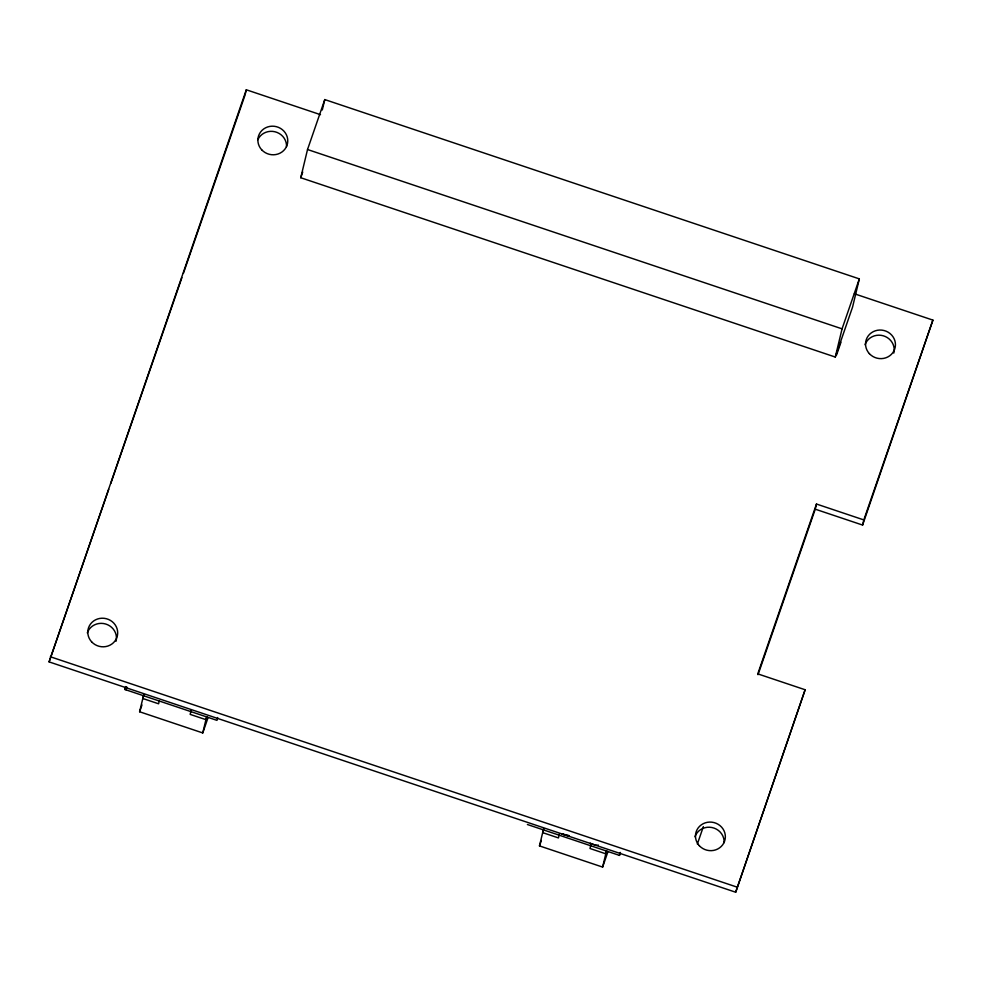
<?xml version="1.0" encoding="UTF-8"?>
<svg xmlns="http://www.w3.org/2000/svg" width="982" height="982" viewBox="0 0 982 982"><rect width="100%" height="100%" fill="white"/><g stroke="black" fill="none" stroke-linecap="round" stroke-linejoin="round"><path stroke-width="1.47" d="M816.484 504.036L815.244 509.179L862.601 525.063L863.829 519.92L816.484 504.036L757.773 673.873L805.13 689.757L735.69 892.221L49.1 661.893L246.31 89.779L320.5 114.673M245.377 93.646L246.31 89.779M217.66 717.535L216.985 720.371L124.91 689.487L125.598 686.639M126.15 689.904L126.838 687.056M207.939 717.952L202.758 732.94L139.616 711.766L143.765 694.507M159.28 700.939L158.593 703.787L142.807 698.497L143.802 695.6M300.75 177.73L307.526 149.522L324.784 99.575L859.336 278.888L852.56 307.096L835.289 357.043L300.75 177.73L302.726 172.022M322.292 109.959L324.784 99.575M191.122 710.391L190.164 714.38L205.938 719.671L206.944 716.786M202.758 732.94L206.576 717.02M607.797 852.094L602.617 867.081L539.474 845.907L543.623 828.648M559.409 833.939L558.451 837.928L542.665 832.626L543.66 829.741M564.294 834.896L561.839 833.718L569.143 835.78M566.823 835.559L569.179 835.621M590.968 844.532L590.01 848.509L605.796 853.812L606.802 850.915M592.477 844.176C585.309 841.169 596.295 846.361 598.296 845.036M602.617 867.081L606.434 851.149M527.395 824.512L619.47 855.396L620.145 852.548M835.289 357.043L842.065 328.847L859.336 278.888M735.69 892.221L805.13 689.757M854.352 293.765L932.9 320.107L862.601 525.063M49.1 661.893L108.744 489.331M110.745 483.537L181.915 277.636M183.425 273.278L245.07 94.923M124.91 689.487L125.905 686.602M139.616 711.766L141.973 704.953M539.474 845.907L541.364 840.457M619.47 855.396L620.464 852.499M836.529 355.054L840.96 342.215M697.355 844.041L703.358 826.648M758.03 674.695L815.244 509.179M863.829 519.92L932.9 320.107M564.331 834.737L566.86 835.4M307.526 149.522L842.065 328.847M50.34 656.749L736.93 887.077M257.836 139.714A14.988 14.264 13.5 0 1 274.985 131.772A14.988 14.264 13.5 0 1 286.511 146.735M865.056 344.719A14.988 14.264 13.5 0 1 883.297 335.795A14.988 14.264 13.5 0 1 893.816 353.054M694.974 836.75A14.988 14.264 13.5 0 1 711.95 827.519A14.988 14.264 13.5 0 1 724.115 842.63M87.3 632.899A14.988 14.264 13.5 0 1 105.553 623.975A14.988 14.264 13.5 0 1 116.06 641.234M869.352 353.63A14.988 14.264 13.5 0 0 894.7 349.101A14.988 14.264 13.5 0 0 877.429 330.271A14.988 14.264 13.5 0 0 869.352 353.63M699.282 845.674A14.988 14.264 13.5 0 0 724.618 841.132A14.988 14.264 13.5 0 0 707.347 822.315A14.988 14.264 13.5 0 0 699.282 845.674M91.608 641.811A14.988 14.264 13.5 0 0 116.944 637.281A14.988 14.264 13.5 0 0 99.673 618.451A14.988 14.264 13.5 0 0 91.608 641.811M261.678 149.78A14.988 14.264 13.5 0 0 287.026 145.25A14.988 14.264 13.5 0 0 269.755 126.42A14.988 14.264 13.5 0 0 261.678 149.78"/></g></svg>
